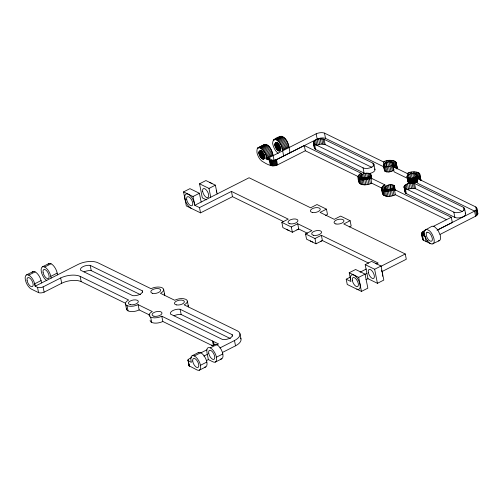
<?xml version="1.0" encoding="UTF-8"?>
<svg xmlns="http://www.w3.org/2000/svg" width="503" height="503" viewBox="0 0 503 503"><rect width="100%" height="100%" fill="white"/><g stroke="black" fill="none" stroke-linecap="round" stroke-linejoin="round"><path stroke-width="0.75" d="M383.405 165.38L383.405 164.688C385.329 161.796 390.403 160.715 393.145 162.953L393.283 163.62C391.692 166.763 386.794 167.524 383.827 165.984L383.405 165.38L384.87 171.24C387.75 172.787 391.806 171.932 394.038 169.605M384.443 170.643L383.405 164.688M384.701 188.273L384.701 187.575C386.612 184.695 391.705 183.62 394.44 185.84L394.585 186.512C392.988 189.65 388.09 190.411 385.122 188.87L384.701 188.273L385.298 191.272M365.103 173.485A6.049 2.792 -11.2 0 1 364.078 173.089L315.57 149.41L314.438 148.228L313.426 142.223C315.538 138.859 320.556 138.124 324.114 139.3L372.949 163.154L373.547 166.153M314.438 148.228L313.426 142.223M258.919 152.554C260.152 147.869 265.075 154.735 264.465 157.338C263.232 162.023 258.303 155.157 258.919 152.554L261.472 151.258M274.889 144.455C276.128 139.771 281.051 146.637 280.441 149.24C279.209 153.924 274.28 147.058 274.889 144.455L277.449 143.16M358.048 176.503L305.321 150.774L277.53 164.871C272.789 167.367 267.759 164.688 263.66 162.205C259.994 160.576 257.982 156.578 257.008 152.868C255.75 140.444 267.917 153.446 266.621 158.942L316.142 133.817A6.482 2.993 -11.2 0 1 324.485 133.119L383.588 161.96C387.417 158.527 402.689 160.595 393.057 166.581L407.254 173.51C411.077 170.077 426.355 172.145 416.717 178.131L475.813 206.953L476.813 208.167L476.36 209.669L474.574 211.115L437.019 230.192M440.138 234.379L476.655 215.68L477.85 213.423L476.813 208.167M381.871 188.135L371.73 183.186C368.089 184.79 363.392 185.827 359.802 183.595C357.721 180.476 356.665 174.786 361.223 173.309L361.67 175.56M359.054 182.281L359.129 181.526M446.708 219.78L395.389 194.73C391.755 196.346 387.052 197.371 383.468 195.145C381.387 192.027 380.331 186.336 384.889 184.853L385.329 187.11M382.714 193.825L381.752 187.814M396.263 162.865L397.225 168.876L396.188 163.62M419.703 173.717L420.892 180.426L419.848 175.17M191.712 357.532L188.946 358.941L188.003 359.997L189.053 365.782L197.119 370.001A8.073 3.722 63.1 0 0 200.464 365.285L206.852 362.047M430.826 243.81L426.091 241.503L424.595 234.643A8.073 3.722 63.1 0 1 424.872 230.229L432.046 226.231L434.12 226.375L437.887 229.921L440.351 235.549A8.073 3.722 63.1 0 1 439.352 240.66L431.983 244.106L429.562 243.031L428.279 241.824A8.073 3.722 63.1 0 1 425.154 236.548L425.054 236.265C419.527 235.486 421.552 231.179 425.469 230.349M360.991 176.496L361.135 175.786C362.21 172.001 374.263 172.303 369.636 176.635C367.215 178.037 363.713 178.905 361.273 177.131L360.991 176.496L361.588 179.502M407.021 176.71L407.166 175.993C409.291 173.39 414.101 172.265 416.805 174.503L416.949 175.17C415.352 178.351 410.178 179.25 407.304 177.345L407.021 176.71L408.059 181.967L409.687 183.35L408.643 178.087M408.059 181.967L407.908 179.753M290.024 152.843C289.112 147.109 287.879 136.709 280.41 136.407C275.487 137.835 270.884 140.387 273.267 145.864C274.204 148.731 275.782 151.497 278.203 153.358M422.759 238.133C421.703 240.157 424.928 240.849 426.091 241.503L428.009 240.528M213.272 345.272L213.668 342.524L212.492 340.996L161.771 316.198A8.073 3.728 -11.2 0 1 150.649 317.129L151.692 322.398M465.206 213.065A6.055 2.798 -11.2 0 1 462.553 217A6.055 2.798 -11.2 0 1 454.863 217.397L405.537 193.221L403.997 186.594C405.915 183.117 410.982 182.426 414.529 183.45L463.408 207.28L463.999 210.279M189.367 364.725L189.053 365.782M263.61 145.329C270.671 141.387 273.67 156.477 274.047 160.941M279.586 137.231L280.41 136.407M412.712 178.056L413.749 183.312L416.358 182.325L417.704 181.155M200.71 352.955L206.934 349.786M258.045 147.744L264.433 144.506M257.586 148.077L264.98 144.336M273.563 139.979L280.957 136.238M257.222 148.567L258.498 147.92M259.202 147.574L265.59 144.336M273.198 140.469L274.475 139.821M274.022 139.645L275.179 139.476L281.567 136.238M259.869 147.737L266.263 144.499M275.179 139.476L275.845 139.639L282.24 136.401M260.579 148.071L266.974 144.833M275.845 139.639L276.556 139.972L282.95 136.734M261.321 148.561L267.709 145.317M276.556 139.972L277.291 140.463L283.686 137.218M262.063 149.19L268.451 145.952M277.291 140.463L278.04 141.091L284.428 137.853M259.252 151.233L260.535 150.586M275.229 143.135L276.512 142.487M259.139 151.434L260.416 150.787M275.11 143.336L276.392 142.689M259.045 151.673L260.963 150.699M275.022 143.575L276.933 142.601M258.976 151.937L261.529 150.642M262.799 149.957L269.193 146.719M274.952 143.839L277.505 142.544M278.04 141.091L278.775 141.859L285.163 138.621M258.932 152.233L261.491 150.938M274.908 144.135L277.461 142.839M258.926 152.899L262.12 151.284M274.902 144.801L278.096 143.185M263.509 150.837L269.904 147.599M278.775 141.859L279.486 142.739L285.88 139.501M258.963 153.264L262.157 151.648M274.94 145.166L278.134 143.55M283.673 221.653L232.487 196.673L200.54 212.87L186.336 205.941L183.557 191.894L189.945 188.656L199.414 193.271L201.15 202.055M206.375 199.823L202.313 197.842L199.534 183.796L205.922 180.558L215.391 185.173L217.126 193.957M259.026 153.648L262.862 151.705M275.003 145.549L278.197 143.927M259.12 154.044L262.95 152.095M275.097 145.939L278.926 143.996M264.182 151.812L270.57 148.567M279.486 142.739L280.158 143.713L286.547 140.469M259.234 154.446L263.069 152.497M275.21 146.342L279.046 144.399M259.372 154.849L263.207 152.906M275.348 146.75L279.178 144.807M259.529 155.257L263.365 153.314M275.506 147.159L279.341 145.216M264.792 152.855L271.186 149.611M280.158 143.713L280.768 144.757L287.163 141.513M259.711 155.666L263.547 153.717M275.688 147.568L279.523 145.619M259.913 156.062L263.748 154.119M275.889 147.964L279.725 146.021M26.527 274.889L32.915 271.651M42.485 266.797L48.879 263.559M260.126 156.452L264.603 154.182M276.103 148.347L279.938 146.404M265.339 153.943L271.727 150.705M283.635 156.081L282.397 149.158L281.309 145.845L287.703 142.607M260.359 156.823L264.194 154.88M276.336 148.725L280.171 146.782M260.604 157.175L264.44 155.232M276.581 149.077L280.416 147.134M125.467 303.24L81.172 281.623A14.38 6.64 -11.2 0 0 61.706 283.252L44.132 292.155A4.458 2.056 -11.2 0 1 38.574 292.62L31.475 289.156A8.073 3.722 63.1 0 1 25.351 279.825A8.073 3.722 63.1 0 1 28.69 275.11L35.141 271.897A8.111 3.741 63.1 0 1 41.083 280.567L41.554 282.963M44.666 267.011L51.061 263.773M260.862 157.508L264.697 155.565M265.798 155.062L272.186 151.818M276.839 149.41L280.674 147.467M281.768 146.964L288.162 143.72M261.126 157.816L264.962 155.873M277.103 149.718L280.297 148.102M261.397 158.099L264.591 156.477M277.373 150.001L280.567 148.379M261.667 158.351L264.861 156.729M277.643 150.252L280.837 148.63M266.162 156.175L272.551 152.931M282.139 148.071L288.527 144.833M261.937 158.571L265.131 156.949M277.914 150.472L281.108 148.85M262.208 158.753L264.767 157.458M278.184 150.655L280.743 149.36M262.472 158.898L265.031 157.602M278.448 150.799L280.366 149.825M262.729 159.005L264.647 158.036M278.706 150.906L280.624 149.938M266.427 157.257L272.815 154.019M282.397 149.158L288.791 145.92M262.975 159.074L264.892 158.105M278.951 150.975L280.234 150.328M263.214 159.105L265.131 158.131M279.19 151.007L280.467 150.359M263.434 159.093L264.71 158.445M279.41 150.994L280.687 150.347M263.635 159.042L265.1 158.307M266.559 158.124L272.953 154.886M282.535 150.026L288.929 146.782M183.557 191.894L193.026 196.516L199.414 193.271M199.534 183.796L208.996 188.418L215.391 185.173M266.697 159.187L268.615 158.212L273.381 160.608M267.433 159.64L269.35 158.671M268.137 159.935L270.054 158.967M266.621 158.942L271.123 160.602L275.782 159.885L304.284 145.518L361.223 173.309M275.418 160.243L317.186 139.073A6.482 2.993 -11.2 0 1 325.529 138.375L383.927 166.877M41.076 280.567L34.688 283.805L35.16 286.201L37.53 287.351A4.458 2.056 -11.2 0 0 43.088 286.892L60.662 277.983A14.38 6.64 -11.2 0 1 80.128 276.354L128.642 300.027A8.073 3.728 -11.2 0 0 126.982 305.579L128.026 310.848M51.136 278.102L50.79 276.342L57.179 273.104A8.073 3.722 63.1 0 0 52.972 265.188A8.073 3.722 63.1 0 0 48.118 264.194M35.16 286.201L78.298 264.333A14.38 6.64 -11.2 0 1 97.764 262.704L151.007 288.691A8.073 3.728 -11.2 0 1 162.129 287.76A8.073 3.728 -11.2 0 1 160.47 293.312L174.673 300.241C178.093 298.663 182.256 297.87 185.846 299.335A8.073 3.728 -11.2 0 1 184.136 304.862L237.378 330.848A14.38 6.64 -11.2 0 1 234.48 340.556L235.523 345.825L222.37 352.49M193.026 196.516L194.762 205.293L249.079 177.76L310.603 207.783L316.997 204.545L326.46 209.166L327.503 214.435L325.586 215.403M194.762 205.293L199.496 207.601L231.449 191.404L288.238 219.126L281.85 222.364L282.893 227.633L292.356 232.254L298.751 229.01L307.534 233.304M281.85 222.364L291.312 226.985L297.707 223.741L311.904 230.67L305.51 233.914L306.553 239.183L316.022 243.798L322.41 240.56L368.686 263.144M326.46 209.166L320.071 212.404L334.269 219.333L340.657 216.095L350.126 220.716L351.169 225.985L349.252 226.954M305.51 233.914L314.979 238.529L321.367 235.291L378.162 263.012L376.772 263.717M350.126 220.716L343.738 223.954L405.261 253.984L406.305 259.252L381.991 271.576M433.146 226.457L451.292 217.265L452.335 222.521L437.679 229.953M346.209 279.209L350.943 281.517L349.201 272.739L355.596 269.495L365.059 274.116L367.844 288.162L361.45 291.407L347.252 284.478L346.209 279.209L350.377 277.096M365.178 264.641L371.572 261.397L381.035 266.018L383.82 280.064L377.426 283.308L367.963 278.687L365.178 264.641L374.647 269.256L377.426 283.308M192.159 355.74L198.547 352.502M188.009 360.513L191.341 362.424L190.995 360.67A8.073 3.722 63.1 0 1 194.34 355.954L200.728 352.716M222.829 353.949L216.435 357.187A8.073 3.722 63.1 0 1 213.096 361.902L208.361 359.595L206.972 352.565A8.073 3.722 63.1 0 1 210.311 347.856L216.705 344.612M360.104 272.167L366.354 268.998M349.201 272.739L358.67 277.354L365.059 274.116M374.647 269.256L381.035 266.018M203.897 356.061L207.318 354.326M219.943 347.925L234.48 340.556M364.864 274.462L366.92 273.418M380.947 266.307L405.261 253.984M206.305 360.632L208.361 359.595M365.907 279.731L367.963 278.687M199.301 370.214L205.689 366.976M215.278 362.116L221.666 358.878M216.523 344.945L218.56 343.914L212.492 340.996L213.391 345.511M462.351 211.511L415.572 188.707L411.548 188.304L407.185 189.606L406.147 184.35M381.676 188.568C384.066 192.831 390.661 191.039 394.352 189.474L451.292 217.265M358.01 177.018C360.406 181.287 366.995 179.489 370.686 177.924L384.889 184.853M371.899 167.386L325.158 144.562L321.247 144.047L316.815 145.248L315.777 139.991M438.377 240.868L439.352 240.66M425.657 229.475C430.373 229.205 432.825 234.958 433.963 238.787A8.073 3.722 63.1 0 1 432.957 243.898M393.453 165.65L394.704 165.902L393.667 160.646M417.119 177.201L418.37 177.452L417.327 172.196M211.323 345.14L212.549 345.643M474.744 211.185L417.76 183.388L416.717 178.131M35.141 271.897L35.084 271.872A8.073 3.722 63.1 0 0 32.154 272.274M28.69 275.11L28.746 275.135A8.111 3.741 63.1 0 1 34.688 283.805L34.996 285.358M407.619 178.439L394.094 171.837L393.057 166.581M313.4 142.965L314.532 144.154L363.04 167.832A6.049 2.792 -11.2 0 0 371.302 167.336A6.049 2.792 -11.2 0 0 372.949 163.154M404.041 187.323L405.317 188.462L453.825 212.134A6.055 2.798 -11.2 0 0 462.169 211.436A6.055 2.798 -11.2 0 0 463.408 207.28M142.261 290.784A6.558 3.031 -11.2 0 1 139.834 294.368A6.558 3.031 -11.2 0 1 132.673 295.638L80.606 270.23A6.558 3.031 -11.2 0 1 83.033 266.64A6.558 3.031 -11.2 0 1 90.188 265.37L142.261 290.784L142.556 292.287M232.172 334.665A6.558 3.031 -11.2 0 1 229.745 338.249A6.558 3.031 -11.2 0 1 222.584 339.519L170.523 314.111A6.558 3.031 -11.2 0 1 172.95 310.527A6.558 3.031 -11.2 0 1 180.112 309.257L232.172 334.665L232.468 336.167M84.076 271.909A6.558 3.031 -11.2 0 1 91.232 270.639L140.488 294.676M173.994 315.796A6.558 3.031 -11.2 0 1 181.155 314.52L230.399 338.557M126.982 305.579A8.073 3.728 -11.2 0 0 138.105 304.648L152.302 311.577A8.073 3.728 -11.2 0 0 150.649 317.129M126.467 308.773A8.073 3.728 -11.2 0 0 130.78 311.533A8.073 3.728 -11.2 0 0 139.149 309.917L149.969 315.199M150.127 320.323A8.073 3.728 -11.2 0 0 154.44 323.083A8.073 3.728 -11.2 0 0 162.815 321.467L212.612 345.775M267.873 157.609L268.615 158.212M280.768 144.757L281.309 145.845M477.529 212.763L477.85 213.423M420.741 178.974L420.967 179.672M397.307 168.128L396.037 162.167M476.486 207.506L477.806 214.159M475.813 206.953L477.404 214.926M475.618 210.417L476.655 215.68M474.574 211.115L475.612 216.372M464.539 208.468L465.583 213.725M453.825 212.134L454.863 217.397M419.175 173.101L419.772 176.107M419.471 175.949L420.363 180.458M418.377 172.586L419.269 177.094M418.804 176.723L419.395 179.728M417.874 177.458L418.169 178.961M416.805 174.503L417.547 178.175M416.075 171.944L416.968 176.452M416.251 173.956L417.257 178.898M416.478 176.138L417.515 181.401M416.245 176.383L417.289 181.646M415.327 173.56L417.018 181.879M414.667 171.844L415.113 174.101M415.667 176.849L416.704 182.105M415.321 177.062L416.358 182.325M414.114 173.359L415.981 182.526M414.535 177.465L415.579 182.721M413.158 171.9L413.604 174.151M414.107 177.641L415.145 182.897M412.718 173.372L414.698 183.054M414.529 183.45L415.572 188.707M413.189 177.936L414.233 183.193M411.599 172.101L411.9 173.604M423.375 231.411L424.268 235.92M413.397 183.117L414.434 188.38M422.897 231.701L423.639 235.454M411.259 173.598L413.265 183.413M411.737 178.225L412.781 183.488M422.407 232.078L423.149 235.832M410.058 172.447L410.354 173.95M411.253 178.282L412.29 183.538M422.011 232.474L422.602 235.479M422.401 234.964L423.438 240.22M412.026 182.979L413.064 188.241M421.721 232.87L422.319 235.876M422.004 234.694L423.048 239.95M409.863 174.013L411.812 183.557M421.545 233.273L422.759 239.635M421.483 233.662L422.583 239.29M410.31 178.314L411.347 183.57M409.857 178.295L410.901 183.551M408.587 172.925L408.889 174.428M410.511 183.048L411.548 188.304M409.429 178.251L410.467 183.507M408.65 174.591L409.392 178.345M409.021 178.181L410.064 183.444M407.726 175.27L409.341 183.243M407.254 173.51L407.7 175.767M407.99 177.848L409.033 183.105M408.958 183.312L409.995 188.568M407.166 175.993L407.612 178.251M407.304 177.345L408.348 182.602M407.468 183.752L408.505 189.015M405.085 185.054L405.971 189.562M405.317 188.462L406.355 193.718M404.349 185.821L404.796 188.072M404.494 187.965L405.537 193.221M403.997 186.594L405.085 192.586M395.515 161.551L396.106 164.556M395.804 164.399L396.697 168.907M394.71 161.035L395.603 165.544M395.138 165.173L395.735 168.178M394.207 165.908L394.509 167.411M393.145 162.953L393.88 166.625M392.415 160.394L393.308 164.902M392.585 162.406L393.591 167.354M391.661 162.01L393.352 170.322M391.007 160.294L391.453 162.551M390.447 161.809L392.321 170.976M389.492 160.35L389.794 161.853M394.44 185.84L395.333 190.348M394.295 187.235L394.893 190.241M393.887 185.293L394.327 187.544M389.052 161.828L391.032 171.498M394.352 189.474L395.389 194.73M393.61 187.952L394.056 190.209M392.956 184.897L393.704 188.656M387.939 160.551L388.234 162.054M387.593 162.048L389.605 171.856M393.013 190.065L394.056 195.321M392.579 188.6L392.874 190.103M391.749 184.702L392.642 189.203M386.392 160.897L386.694 162.4M386.197 162.463L388.153 172.013M391.29 189.128L392.585 195.799M390.353 184.708L391.246 189.216M385.77 162.645L386.662 167.147M389.869 184.764L390.756 189.273M384.927 161.375L385.223 162.878M385.763 166.694L386.801 171.951M384.644 163.255L385.386 167.015M389.856 189.486L390.158 190.989M390.001 190.882L391.045 196.145M388.417 185.054L389.309 189.562M384.638 166.43L385.675 171.686M383.588 161.96L384.034 164.217M383.833 163.959L384.424 166.965M383.827 165.984L384.87 171.24M388.41 189.637L388.706 191.14M388.448 191.09L389.485 196.346M387.065 185.532L387.958 190.04M387.059 189.581L387.36 191.083M386.933 191.14L387.976 196.403M385.939 186.141L386.681 189.901M385.933 189.317L386.379 191.568M385.128 186.846L385.575 189.103M385.122 188.87L386.568 196.302M384.701 187.575L385.449 191.329M383.732 185.525L384.77 190.782M384.273 190.794L385.317 196.051M382.802 186.267L383.695 190.769M383.229 190.398L384.267 195.654M382.135 187.041L382.726 190.046M382.431 189.889L383.468 195.145M381.903 189.266L382.946 194.529M373.943 164.387L374.98 169.649M370.874 174.503L371.761 179.011M370.774 174.29L371.616 178.955M370.774 175.446L371.371 178.452M370.636 175.692L371.082 177.943M370.221 173.742L370.667 175.993M370.447 175.937L370.893 178.188M370.686 177.924L371.73 183.186M370.214 176.176L370.661 178.427M369.944 176.408L370.39 178.666M369.296 173.346L370.038 177.106M369.636 176.635L369.931 178.137M369.29 176.855L369.736 179.106M369.353 178.508L370.39 183.765M368.913 177.062L369.208 178.565M368.083 173.151L368.976 177.66M368.51 177.251L368.806 178.754M368.077 177.421L368.372 178.923M367.624 177.578L368.925 184.249M366.687 173.164L367.58 177.672M367.159 177.716L367.454 179.219M366.681 177.842L366.976 179.345M366.197 177.943L366.492 179.445M365.228 173.39L366.272 178.647M366.341 179.338L367.379 184.595M365.706 178.012L366.008 179.514M365.222 178.062L365.518 179.565M363.04 167.832L364.078 173.089M364.744 178.093L365.04 179.596M363.832 173.805L364.725 178.314M364.782 179.54L365.826 184.796M364.279 178.093L364.574 179.596M363.826 178.075L364.122 179.577M362.619 174.378L363.694 179.533M362.99 177.968L363.292 179.47M363.273 179.59L364.31 184.853M362.613 177.88L363.059 180.131M361.695 175.057L362.713 180.017M361.959 177.634L362.405 179.885M361.135 175.786L362.902 184.752M361.273 177.131L361.871 180.137M360.066 173.975L361.11 179.238M360.613 179.244L361.651 184.5M359.136 174.717L360.029 179.225M359.563 178.848L360.607 184.111M358.469 175.49L359.067 178.496M358.765 178.339L359.802 183.595M358.092 176.27L358.834 180.024M358.243 177.716L359.28 182.979M358.67 277.354L361.45 291.407M324.485 133.119L325.529 138.375M324.114 139.3L325.158 144.562M323.033 138.935L324.077 144.198M321.7 138.759L322.744 144.021M320.204 138.79L321.247 144.047M318.651 139.017L319.688 144.273M316.142 133.817L317.186 139.073M317.135 139.425L318.179 144.688M314.658 140.683L315.544 145.185M314.532 144.154L315.57 149.41M313.853 141.444L314.45 144.449M313.778 143.625L314.815 148.888M304.284 145.518L305.321 150.774M321.367 235.291L322.41 240.56A8.073 3.728 -11.2 0 1 320.593 241.321M314.979 238.529L316.022 243.798M297.707 223.741L298.751 229.01A8.073 3.728 -11.2 0 1 296.933 229.77M291.312 226.985L292.356 232.254M276.487 159.608L277.53 164.871M275.782 159.885L276.826 165.141M275.034 160.136L276.078 165.393M274.254 160.338L275.292 165.594M273.456 160.488L274.493 165.751M272.651 160.583L273.695 165.845M271.872 160.62L272.909 165.883M271.123 160.602L272.161 165.858M270.425 160.52L271.463 165.776M269.79 160.382L270.834 165.644M269.338 160.224L270.375 165.487M231.449 191.404L232.487 196.673M239.931 333.64L240.975 338.909M208.996 188.418L210.738 197.195M199.496 207.601L200.54 212.87M213.668 342.524L213.97 344.027M213.222 341.713L213.819 344.725M187.342 301.102L188.386 306.365M180.112 309.257L181.155 314.52M188.122 359.727L189.386 366.215M188.003 359.997L189.178 366.008M163.638 289.351L164.682 294.62M161.771 316.198L162.815 321.467M138.105 304.648L139.149 309.917M125.473 303.988L126.517 309.257M90.188 265.37L91.232 270.639M80.128 276.354L81.172 281.623M60.662 277.983L61.706 283.252M57.179 273.104L57.531 274.864M43.088 286.892L44.132 292.155M37.53 287.351L38.574 292.62M184.934 198.842L184.947 198.918A8.073 3.722 63.1 0 0 191.071 208.255M194.598 204.457L194.127 202.281A8.13 3.747 63.1 0 0 188.348 194.233L188.348 194.233A8.073 3.722 63.1 0 0 184.947 198.918M374.678 168.97A6.049 2.792 -11.2 0 1 369.422 173.516M312.734 241.974A8.073 3.728 -11.2 0 1 310.282 240.78M289.068 230.431A8.073 3.728 -11.2 0 1 286.616 229.236M350.597 279.762A8.073 3.722 63.1 0 1 353.936 275.047A8.073 3.722 63.1 0 1 360.06 284.384A8.073 3.722 63.1 0 1 356.721 289.093M375.697 263.465A8.073 3.722 63.1 0 1 376.936 264.069M381.532 270.18A8.073 3.722 63.1 0 1 382.487 276.248M209.481 182.507A8.073 3.722 63.1 0 1 211.926 183.702M216.259 190.304A8.073 3.722 63.1 0 1 216.78 192.196M46.817 280.699A8.073 3.722 63.1 0 1 41.221 271.123A8.073 3.722 63.1 0 1 44.874 267.118A8.073 3.722 63.1 0 1 50.79 276.342M210.311 347.856A8.073 3.722 63.1 0 1 216.435 357.187M198.132 352.76A8.073 3.722 63.1 0 1 205.746 358.702A8.073 3.722 63.1 0 1 204.69 367.121M194.34 355.954A8.073 3.722 63.1 0 1 200.464 365.285M213.492 345.53A8.073 3.722 63.1 0 1 221.257 349.654A8.073 3.722 63.1 0 1 220.666 359.023M240.667 338.11A14.38 6.64 -11.2 0 1 235.523 345.825M164.179 293.739A8.073 3.728 -11.2 0 1 164.644 295.613M187.933 305.39A8.073 3.728 -11.2 0 1 188.374 306.905M427.034 232.204L426.538 232.682A5.017 2.314 63.1 0 0 428.657 239.893L430.241 241.126L431.568 241.182A5.017 2.314 63.1 0 0 432.19 238.001C431.486 235.618 429.964 232.065 427.034 232.204M335.91 223.973A5.043 2.333 -11.2 0 0 343.92 221.232A5.043 2.333 -11.2 0 0 337.18 219.723A5.043 2.333 -11.2 0 0 335.91 223.973M312.244 212.423A5.043 2.333 -11.2 0 0 320.254 209.682A5.043 2.333 -11.2 0 0 313.514 208.179A5.043 2.333 -11.2 0 0 312.244 212.423M289.879 223.766A5.043 2.333 -11.2 0 0 297.889 221.024A5.043 2.333 -11.2 0 0 291.149 219.515A5.043 2.333 -11.2 0 0 289.879 223.766M313.545 235.31A5.043 2.333 -11.2 0 0 321.549 232.575A5.043 2.333 -11.2 0 0 314.815 231.066A5.043 2.333 -11.2 0 0 313.545 235.31M368.303 272.293A5.043 2.326 63.1 0 0 373.415 278.543A5.043 2.326 63.1 0 0 372.195 271.086A5.043 2.326 63.1 0 0 368.303 272.293M202.696 191.687A5.043 2.326 63.1 0 0 207.89 197.654A5.043 2.326 63.1 0 0 206.381 190.046A5.043 2.326 63.1 0 0 202.696 191.687M186.726 199.785A5.043 2.326 63.1 0 0 191.913 205.752A5.043 2.326 63.1 0 0 190.411 198.144A5.043 2.326 63.1 0 0 186.726 199.785M352.289 280.133A5.043 2.326 63.1 0 0 357.3 286.672A5.043 2.326 63.1 0 0 356.394 279.404A5.043 2.326 63.1 0 0 352.289 280.133M43.101 272.588A5.043 2.326 63.1 0 0 48.288 278.561A5.043 2.326 63.1 0 0 46.785 270.954A5.043 2.326 63.1 0 0 43.101 272.588M208.701 353.194A5.043 2.326 63.1 0 0 213.819 359.444A5.043 2.326 63.1 0 0 212.593 351.993A5.043 2.326 63.1 0 0 208.701 353.194M152.648 293.331A5.043 2.333 -11.2 0 0 160.652 290.589A5.043 2.333 -11.2 0 0 153.918 289.08A5.043 2.333 -11.2 0 0 152.648 293.331M27.124 280.693A5.043 2.326 63.1 0 0 32.311 286.66A5.043 2.326 63.1 0 0 30.809 279.052A5.043 2.326 63.1 0 0 27.124 280.693M176.308 304.881A5.043 2.333 -11.2 0 0 184.318 302.14A5.043 2.333 -11.2 0 0 177.578 300.631A5.043 2.333 -11.2 0 0 176.308 304.881M192.693 361.041A5.043 2.326 63.1 0 0 197.704 367.58A5.043 2.326 63.1 0 0 196.792 360.311A5.043 2.326 63.1 0 0 192.693 361.041M130.283 304.667A5.043 2.333 -11.2 0 0 138.287 301.926A5.043 2.333 -11.2 0 0 131.547 300.423A5.043 2.333 -11.2 0 0 130.283 304.667M153.943 316.217A5.043 2.333 -11.2 0 0 161.953 313.476A5.043 2.333 -11.2 0 0 155.213 311.967A5.043 2.333 -11.2 0 0 153.943 316.217"/></g></svg>
